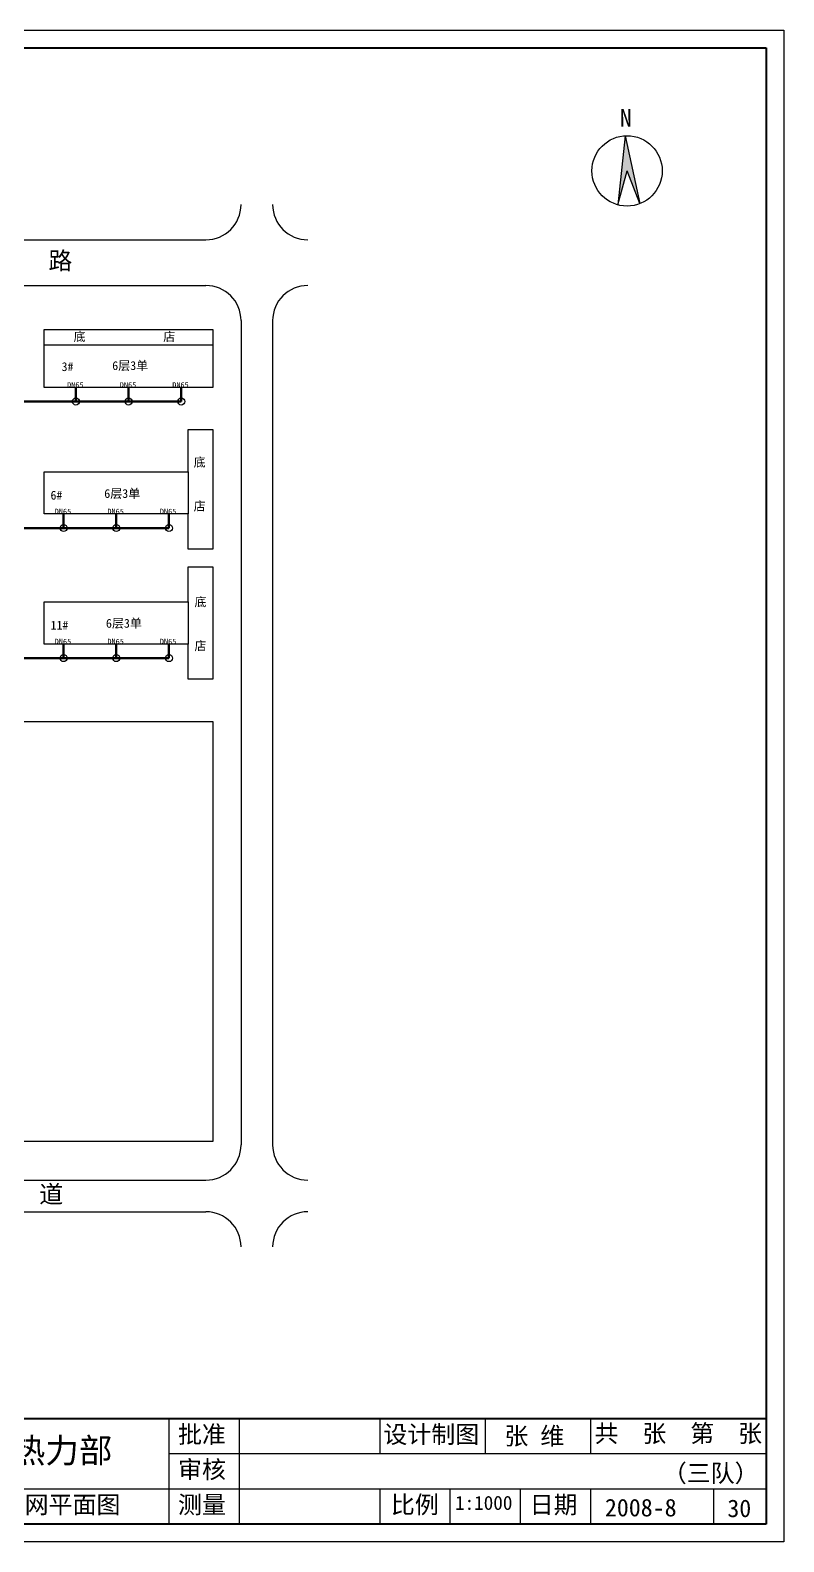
# Model space of a CAD drawing. Header units: millimetres. Extents: x 710 to 1314, y 285 to 715.
# Drawn here: x 1099.7 to 1314.2, y 285.3 to 715.3 of the extents above; entities that cross this region are included whole.
import ezdxf

# ---------------------------------------------------------------- set-up
doc = ezdxf.new("R2010")
doc.units = ezdxf.units.MM
doc.layers.add('围栏', color=3, linetype='Continuous')
doc.layers.add('边线', color=1, linetype='Continuous')
doc.layers.add('标注', color=7, linetype='Continuous', lineweight=18)
doc.layers.add('管道', color=7, linetype='Continuous', lineweight=50)

msp = doc.modelspace()

# ---------------------------------------------------------------- hatches: boundary and pattern name
msp.add_hatch(color=256).paths.add_polyline_path([(1269.01, 685.31), (1266.98, 665.67), (1269.58, 675.33), (1273.25, 666.03)])

# ---------------------------------------------------------------- linework, layer by layer
at = {"lineweight": 40}
for p, q in [((715.18, 710.35), (1309.18, 710.35)), ((1309.18, 710.35), (1309.18, 290.35)), ((1309.18, 320.35), (1019.18, 320.35)), ((1309.18, 290.35), (715.18, 290.35))]:
    msp.add_line(p, q, dxfattribs=at)
for p, q in [((1269.01, 685.31), (1266.98, 665.67)), ((1269.01, 685.31), (1273.25, 666.03)), ((1266.98, 665.67), (1269.58, 675.33)), ((1273.25, 666.03), (1269.58, 675.33)), ((899.71, 655.73), (1149.71, 655.73)), ((899.71, 642.73), (1149.71, 642.73)), ((1159.71, 632.73), (1159.71, 398.23)), ((1168.71, 632.73), (1168.71, 398.23)), ((1103.71, 625.73), (1103.71, 630.23)), ((1103.71, 630.23), (1151.71, 630.23)), ((1151.71, 630.23), (1151.71, 625.73)), ((1103.71, 613.73), (1103.71, 625.73)), ((1151.71, 625.73), (1103.71, 625.73)), ((1151.71, 625.73), (1151.71, 613.73)), ((1151.71, 613.73), (1103.71, 613.73)), ((1144.71, 589.73), (1144.71, 601.73)), ((1144.71, 601.73), (1151.71, 601.73)), ((1151.71, 601.73), (1151.71, 567.73)), ((1103.71, 589.73), (1144.71, 589.73)), ((1103.71, 577.73), (1103.71, 589.73)), ((1144.71, 589.73), (1144.71, 577.73)), ((1144.71, 577.73), (1103.71, 577.73)), ((1144.71, 567.73), (1144.71, 577.73)), ((1151.71, 567.73), (1144.71, 567.73)), ((1144.71, 552.73), (1144.71, 562.73)), ((1144.71, 562.73), (1151.71, 562.73)), ((1151.71, 562.73), (1151.71, 530.73)), ((1103.71, 552.73), (1144.71, 552.73)), ((1103.71, 540.73), (1103.71, 552.73)), ((1144.71, 552.73), (1144.71, 540.73)), ((1144.71, 540.73), (1103.71, 540.73)), ((1144.71, 530.73), (1144.71, 540.73)), ((1151.71, 530.73), (1144.71, 530.73)), ((899.71, 388.23), (1149.71, 388.23)), ((899.71, 379.23), (1149.71, 379.23)), ((1139.18, 320.35), (1139.18, 290.35)), ((1159.18, 320.35), (1159.18, 290.35)), ((1199.18, 320.35), (1199.18, 310.35)), ((1229.22, 320.35), (1229.22, 310.35)), ((1259.18, 320.35), (1259.18, 310.35)), ((1309.18, 310.35), (1139.18, 310.35)), ((1309.18, 300.35), (1019.18, 300.35)), ((1199.18, 300.35), (1199.18, 290.35)), ((1219.18, 300.35), (1219.18, 290.35)), ((1239.18, 300.35), (1239.18, 290.35)), ((1259.18, 300.35), (1259.18, 290.35)), ((1294.18, 300.35), (1294.18, 290.35))]:
    msp.add_line(p, q)
for centre, radius in [((1269.58, 675.33), 10), ((1112.71, 609.73), 1), ((1127.71, 609.73), 1), ((1142.71, 609.73), 1), ((1109.21, 573.73), 1), ((1124.21, 573.73), 1), ((1139.21, 573.73), 1), ((1109.21, 536.73), 1), ((1124.21, 536.73), 1), ((1139.21, 536.73), 1)]:
    msp.add_circle(centre, radius)
for centre, start, end in [((1149.71, 665.73), 270, 360), ((1178.71, 665.73), 180, 270), ((1149.71, 632.73), 0, 90), ((1178.71, 632.73), 90, 180), ((1149.71, 398.23), 270, 0), ((1178.71, 398.23), 180, 270), ((1149.71, 369.23), 0, 90), ((1178.71, 369.23), 90, 180)]:
    msp.add_arc(centre, 10, start, end)
at = {"layer": '围栏'}
for p, q in [((998.71, 518.73), (1151.71, 518.73)), ((1151.71, 518.73), (1151.71, 399.23)), ((1151.71, 399.23), (1043.26, 399.23))]:
    msp.add_line(p, q, dxfattribs=at)
at = {"layer": '管道'}
for p, q in [((1112.71, 613.73), (1112.71, 609.73)), ((1127.71, 613.73), (1127.71, 609.73)), ((1142.71, 613.73), (1142.71, 609.73)), ((1029.19, 609.73), (1142.71, 609.73)), ((1109.21, 577.73), (1109.21, 573.73)), ((1124.21, 577.73), (1124.21, 573.73)), ((1139.21, 577.73), (1139.21, 573.73)), ((1139.21, 573.73), (1029.19, 573.73)), ((1109.21, 540.73), (1109.21, 536.73)), ((1124.21, 540.73), (1124.21, 536.73)), ((1139.21, 540.73), (1139.21, 536.73)), ((1139.21, 536.73), (1029.19, 536.73))]:
    msp.add_line(p, q, dxfattribs=at)
at = {"layer": '边线'}
for p, q in [((710.18, 715.35), (1314.18, 715.35)), ((1314.18, 715.35), (1314.18, 285.35)), ((1314.18, 285.35), (710.18, 285.35))]:
    msp.add_line(p, q, dxfattribs=at)

# ---------------------------------------------------------------- texts
at = {"attachment_point": 1}
for s, insert, char_height, width in [('N', (1267.52, 692.93), 5, 13.437), ('{\\fFangSong_GB2312|b0|i0|c134|p49;批准}', (1141.77, 318.41), 5, 88.5221), ('{\\fFangSong_GB2312|b0|i0|c134|p49;设计制图}', (1200.24, 318.41), 5, 88.5221), ('{\\fFangSong_GB2312|b0|i0|c134|p49;共  张  第  张}', (1260.32, 318.68), 5, 88.5221), ('{\\fSimHei|b0|i0|c134|p2;包头第二热电厂热力部}', (1027.63, 314.81), 7, 133.3392), ('{\\fFangSong_GB2312|b0|i0|c134|p49;审核}', (1141.77, 308.41), 5, 88.5221), ('{\\fSimSun|b0|i0|c134|p54;幸福路}16#{\\fSimSun|b0|i0|c134|p54;街坊供热二次网平面图}', (1026.53, 298.43), 5, 146.5847), ('{\\fFangSong_GB2312|b0|i0|c134|p49;测量}', (1141.77, 298.41), 5, 88.5221), ('{\\fFangSong_GB2312|b0|i0|c134|p49;比例}', (1202.36, 298.41), 5, 88.5221), ('{\\fFangSong_GB2312|b0|i0|c134|p49;日期}', (1241.85, 298.41), 5, 88.5221)]:
    msp.add_mtext(s, dxfattribs=dict(at, insert=insert, char_height=char_height, width=width))
at = {"layer": '标注', "attachment_point": 1}
for s, insert, char_height, width in [('{\\fSimSun|b0|i0|c134|p54;少                      先                       路}', (938.19, 652.31), 5, 188.4944), ('{\\fSimSun|b0|i0|c134|p54;底             店}', (1112.06, 629.43), 2.5, 44.7476), ('3#', (1108.63, 620.89), 2.5, 4.8391), ('6{\\fSimSun|b0|i0|c134|p54;层}3{\\fSimSun|b0|i0|c134|p54;单}', (1123.06, 621.19), 2.5, 22.9722), ('DN65', (1110.2, 615.23), 1.5, 6.3469), ('DN65', (1125.2, 615.23), 1.5, 6.3469), ('DN65', (1140.13, 615.23), 1.5, 6.3469), ('{\\fSimSun|b0|i0|c134|p54;底\\P\\P\\P店}', (1146.24, 593.69), 2.5, 3.8265), ('6{\\fSimSun|b0|i0|c134|p54;层}3{\\fSimSun|b0|i0|c134|p54;单}', (1120.79, 584.8), 2.5, 22.9722), ('6#', (1105.48, 584.33), 2.5, 4.8391), ('DN65', (1106.69, 579.23), 1.5, 6.3469), ('DN65', (1121.68, 579.23), 1.5, 6.3469), ('DN65', (1136.61, 579.23), 1.5, 6.3469), ('{\\fSimSun|b0|i0|c134|p54;底\\P\\P\\P店}', (1146.46, 553.95), 2.5, 3.8265), ('11#', (1105.48, 547.34), 2.5, 4.8391), ('6{\\fSimSun|b0|i0|c134|p54;层}3{\\fSimSun|b0|i0|c134|p54;单}', (1121.27, 547.88), 2.5, 22.9722), ('DN65', (1106.69, 542.23), 1.5, 6.3469), ('DN65', (1121.68, 542.23), 1.5, 6.3469), ('DN65', (1136.61, 542.23), 1.5, 6.3469), ('{\\fSimSun|b0|i0|c134|p54;乌                      审                       道}', (935.57, 386.72), 5, 188.4944), ('{\\fKaiTi_GB2312|b0|i0|c134|p49;张 维}', (1234.67, 317.96), 5, 30.3874), ('{\\fKaiTi_GB2312|b0|i0|c134|p49;（三队）}', (1279.74, 307.36), 5, 30.3874), ('{\\H0.8x;1:1000}', (1220.62, 298.42), 5, 42.6517), ('2008-8', (1263.27, 297.57), 5, 42.6517), ('30', (1298.12, 297.36), 5, 42.6517)]:
    msp.add_mtext(s, dxfattribs=dict(at, insert=insert, char_height=char_height, width=width))

doc.saveas('drawing.dxf')
